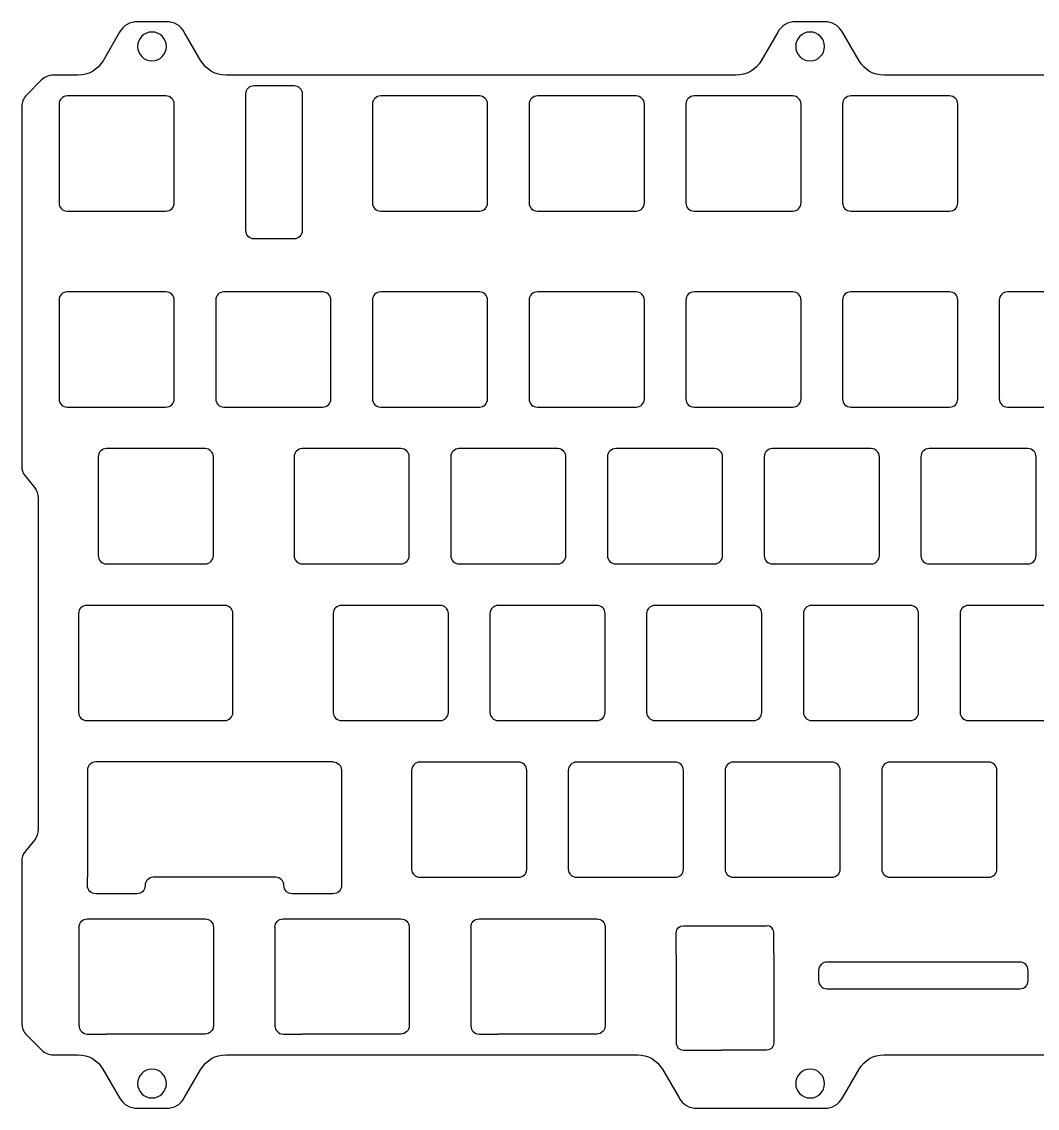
# Model space of a CAD drawing. Header units: inches. Extents: x -68 to 284, y 74 to 206.
# Drawn here: x -67.9 to 55.6, y 73.7 to 205.7 of the extents above; entities that cross this region are included whole.
import ezdxf

# ---------------------------------------------------------------- set-up
doc = ezdxf.new("R2010")
doc.units = ezdxf.units.IN
doc.header["$MEASUREMENT"] = 0

# ---------------------------------------------------------------- blocks, each defined once
blk = doc.blocks.new('block 4')
at = {"color": 5, "lineweight": 25, "true_color": 0x0000ff}
blk.add_open_spline([(139.42, 76.62), (140.31, 76.62), (141.14, 77.1), (141.58, 77.87), (141.58, 77.87), (141.9, 78.42), (141.9, 78.42), (142.53, 79.5), (143.69, 80.17), (144.94, 80.17), (144.94, 80.17), (178.97, 80.17), (178.97, 80.17), (180.22, 80.17), (181.37, 79.5), (182, 78.42), (182, 78.42), (184.02, 74.92), (184.02, 74.92), (184.47, 74.15), (185.29, 73.67), (186.18, 73.67), (186.18, 73.67), (189.72, 73.67), (189.72, 73.67), (190.61, 73.67), (191.44, 74.15), (191.88, 74.92), (191.88, 74.92), (193.91, 78.42), (193.91, 78.42), (194.53, 79.5), (195.69, 80.17), (196.94, 80.17), (196.94, 80.17), (258.97, 80.17), (258.97, 80.17), (260.22, 80.17), (261.37, 79.5), (262, 78.42), (262, 78.42), (264.02, 74.92), (264.02, 74.92), (264.47, 74.15), (265.29, 73.67), (266.18, 73.67), (266.18, 73.67), (269.72, 73.67), (269.72, 73.67), (270.61, 73.67), (271.44, 74.15), (271.88, 74.92), (271.88, 74.92), (273.91, 78.42), (273.91, 78.42), (274.53, 79.5), (275.69, 80.17), (276.94, 80.17), (276.94, 80.17), (279.95, 80.17), (279.95, 80.17), (280.48, 80.17), (280.99, 80.38), (281.37, 80.75), (281.37, 80.75), (283.2, 82.58), (283.2, 82.58), (283.57, 82.96), (283.78, 83.47), (283.78, 84), (283.78, 84), (283.78, 97.68), (283.78, 97.68), (283.78, 98.11), (283.64, 98.53), (283.37, 98.87), (283.37, 98.87), (282.24, 100.27), (282.24, 100.27), (281.94, 100.65), (281.78, 101.11), (281.78, 101.59), (281.78, 101.59), (281.78, 131.81), (281.78, 131.81), (281.78, 132.29), (281.94, 132.75), (282.24, 133.13), (282.24, 133.13), (283.36, 134.53), (283.36, 134.53), (283.63, 134.87), (283.78, 135.29), (283.78, 135.72), (283.78, 135.72), (283.78, 195.4), (283.78, 195.4), (283.78, 195.93), (283.57, 196.44), (283.19, 196.82), (283.19, 196.82), (281.37, 198.65), (281.37, 198.65), (280.99, 199.02), (280.48, 199.23), (279.95, 199.23), (279.95, 199.23), (277.77, 199.23), (277.77, 199.23), (276.66, 199.23), (275.62, 199.76), (274.96, 200.65), (274.96, 200.65), (271.95, 204.72), (271.95, 204.72), (271.47, 205.36), (270.73, 205.73), (269.94, 205.73), (269.94, 205.73), (266.18, 205.73), (266.18, 205.73), (265.29, 205.73), (264.46, 205.25), (264.02, 204.48), (264.02, 204.48), (262, 200.98), (262, 200.98), (261.37, 199.9), (260.21, 199.23), (258.96, 199.23), (258.96, 199.23), (227.45, 199.23), (227.45, 199.23), (226.9, 199.23), (226.45, 198.78), (226.45, 198.23), (226.45, 198.23), (226.45, 196.96), (226.45, 196.96), (226.45, 196.4), (226, 195.96), (225.45, 195.96), (225.45, 195.96), (219.06, 195.96), (219.06, 195.96), (218.51, 195.96), (218.06, 196.4), (218.06, 196.96), (218.06, 196.96), (218.06, 198.23), (218.06, 198.23), (218.06, 198.78), (217.61, 199.23), (217.06, 199.23), (217.06, 199.23), (196.93, 199.23), (196.93, 199.23), (195.68, 199.23), (194.53, 199.9), (193.9, 200.98), (193.9, 200.98), (191.88, 204.48), (191.88, 204.48), (191.44, 205.25), (190.61, 205.73), (189.72, 205.73), (189.72, 205.73), (186.18, 205.73), (186.18, 205.73), (185.29, 205.73), (184.46, 205.25), (184.02, 204.48), (184.02, 204.48), (182, 200.98), (182, 200.98), (181.37, 199.9), (180.21, 199.23), (178.96, 199.23), (178.96, 199.23), (116.93, 199.23), (116.93, 199.23), (115.68, 199.23), (114.53, 199.9), (113.9, 200.98), (113.9, 200.98), (111.88, 204.48), (111.88, 204.48), (111.44, 205.25), (110.61, 205.73), (109.72, 205.73), (109.72, 205.73), (106.18, 205.73), (106.18, 205.73), (105.29, 205.73), (104.46, 205.25), (104.02, 204.48), (104.02, 204.48), (102, 200.98), (102, 200.98), (101.37, 199.9), (100.21, 199.23), (98.96, 199.23), (98.96, 199.23), (36.93, 199.23), (36.93, 199.23), (35.68, 199.23), (34.53, 199.9), (33.9, 200.98), (33.9, 200.98), (31.88, 204.48), (31.88, 204.48), (31.44, 205.25), (30.61, 205.73), (29.72, 205.73), (29.72, 205.73), (26.18, 205.73), (26.18, 205.73), (25.29, 205.73), (24.46, 205.25), (24.02, 204.48), (24.02, 204.48), (22, 200.98), (22, 200.98), (21.37, 199.9), (20.21, 199.23), (18.96, 199.23), (18.96, 199.23), (-43.07, 199.23), (-43.07, 199.23), (-44.32, 199.23), (-45.47, 199.9), (-46.1, 200.98), (-46.1, 200.98), (-48.12, 204.48), (-48.12, 204.48), (-48.56, 205.25), (-49.39, 205.73), (-50.28, 205.73), (-50.28, 205.73), (-53.82, 205.73), (-53.82, 205.73), (-54.71, 205.73), (-55.54, 205.25), (-55.98, 204.48), (-55.98, 204.48), (-58, 200.98), (-58, 200.98), (-58.63, 199.9), (-59.79, 199.23), (-61.04, 199.23), (-61.04, 199.23), (-64.05, 199.23), (-64.05, 199.23), (-64.58, 199.23), (-65.09, 199.02), (-65.47, 198.65), (-65.47, 198.65), (-67.3, 196.82), (-67.3, 196.82), (-67.67, 196.44), (-67.88, 195.93), (-67.88, 195.4), (-67.88, 195.4), (-67.88, 151.72), (-67.88, 151.72), (-67.88, 151.29), (-67.74, 150.87), (-67.47, 150.53), (-67.47, 150.53), (-66.34, 149.13), (-66.34, 149.13), (-66.04, 148.75), (-65.88, 148.29), (-65.88, 147.82), (-65.88, 147.82), (-65.88, 107.59), (-65.88, 107.59), (-65.88, 107.11), (-66.04, 106.65), (-66.34, 106.27), (-66.34, 106.27), (-67.47, 104.87), (-67.47, 104.87), (-67.74, 104.53), (-67.88, 104.11), (-67.88, 103.68), (-67.88, 103.68), (-67.88, 84), (-67.88, 84), (-67.88, 83.47), (-67.67, 82.96), (-67.3, 82.58), (-67.3, 82.58), (-65.47, 80.76), (-65.47, 80.76), (-65.09, 80.38), (-64.58, 80.17), (-64.05, 80.17), (-64.05, 80.17), (-61.04, 80.17), (-61.04, 80.17), (-59.79, 80.17), (-58.63, 79.5), (-58.01, 78.42), (-58.01, 78.42), (-55.98, 74.92), (-55.98, 74.92), (-55.54, 74.15), (-54.71, 73.67), (-53.82, 73.67), (-53.82, 73.67), (-50.28, 73.67), (-50.28, 73.67), (-49.39, 73.67), (-48.56, 74.15), (-48.12, 74.92), (-48.12, 74.92), (-46.1, 78.42), (-46.1, 78.42), (-45.47, 79.5), (-44.32, 80.17), (-43.07, 80.17), (-43.07, 80.17), (6.96, 80.17), (6.96, 80.17), (8.21, 80.17), (9.37, 79.5), (9.99, 78.42), (9.99, 78.42), (12.02, 74.92), (12.02, 74.92), (12.46, 74.15), (13.29, 73.67), (14.18, 73.67), (14.18, 73.67), (29.72, 73.67), (29.72, 73.67), (30.61, 73.67), (31.44, 74.15), (31.88, 74.92), (31.88, 74.92), (33.9, 78.42), (33.9, 78.42), (34.53, 79.5), (35.68, 80.17), (36.93, 80.17), (36.93, 80.17), (98.96, 80.17), (98.96, 80.17), (100.21, 80.17), (101.37, 79.5), (101.99, 78.42), (101.99, 78.42), (103.03, 76.62), (103.03, 76.62)], degree=3, knots=[0, 0, 0, 0, 1, 1, 1, 2, 2, 2, 3, 3, 3, 4, 4, 4, 5, 5, 5, 6, 6, 6, 7, 7, 7, 8, 8, 8, 9, 9, 9, 10, 10, 10, 11, 11, 11, 12, 12, 12, 13, 13, 13, 14, 14, 14, 15, 15, 15, 16, 16, 16, 17, 17, 17, 18, 18, 18, 19, 19, 19, 20, 20, 20, 21, 21, 21, 22, 22, 22, 23, 23, 23, 24, 24, 24, 25, 25, 25, 26, 26, 26, 27, 27, 27, 28, 28, 28, 29, 29, 29, 30, 30, 30, 31, 31, 31, 32, 32, 32, 33, 33, 33, 34, 34, 34, 35, 35, 35, 36, 36, 36, 37, 37, 37, 38, 38, 38, 39, 39, 39, 40, 40, 40, 41, 41, 41, 42, 42, 42, 43, 43, 43, 44, 44, 44, 45, 45, 45, 46, 46, 46, 47, 47, 47, 48, 48, 48, 49, 49, 49, 50, 50, 50, 51, 51, 51, 52, 52, 52, 53, 53, 53, 54, 54, 54, 55, 55, 55, 56, 56, 56, 57, 57, 57, 58, 58, 58, 59, 59, 59, 60, 60, 60, 61, 61, 61, 62, 62, 62, 63, 63, 63, 64, 64, 64, 65, 65, 65, 66, 66, 66, 67, 67, 67, 68, 68, 68, 69, 69, 69, 70, 70, 70, 71, 71, 71, 72, 72, 72, 73, 73, 73, 74, 74, 74, 75, 75, 75, 76, 76, 76, 77, 77, 77, 78, 78, 78, 79, 79, 79, 80, 80, 80, 81, 81, 81, 82, 82, 82, 83, 83, 83, 84, 84, 84, 85, 85, 85, 86, 86, 86, 87, 87, 87, 88, 88, 88, 89, 89, 89, 90, 90, 90, 91, 91, 91, 92, 92, 92, 93, 93, 93, 94, 94, 94, 95, 95, 95, 96, 96, 96, 97, 97, 97, 98, 98, 98, 99, 99, 99, 100, 100, 100, 101, 101, 101, 102, 102, 102, 103, 103, 103, 104, 104, 104, 105, 105, 105, 106, 106, 106, 107, 107, 107, 108, 108, 108, 109, 109, 109, 110, 110, 110, 111, 111, 111, 112, 112, 112, 113, 113, 113, 114, 114, 114, 115, 115, 115, 116, 116, 116, 117, 117, 117, 118, 118, 118, 118], dxfattribs=at)
blk = doc.blocks.new('block 12')
at = {"color": 5, "lineweight": 25, "true_color": 0x0000ff}
blk.add_open_spline([(23.55, 92.5), (23.55, 92.5), (23.55, 81.57), (23.55, 81.57), (23.55, 81.11), (23.15, 80.73), (22.66, 80.73), (22.66, 80.73), (17.21, 80.73), (17.21, 80.73)], degree=3, knots=[0, 0, 0, 0, 1, 1, 1, 2, 2, 2, 3, 3, 3, 3], dxfattribs=at)
blk = doc.blocks.new('block 39')
at = {"color": 5, "lineweight": 25, "true_color": 0x0000ff}
blk.add_open_spline([(8.08, 133.79), (8.08, 134.35), (8.53, 134.79), (9.08, 134.79), (9.08, 134.79), (21.08, 134.79), (21.08, 134.79), (21.63, 134.79), (22.08, 134.35), (22.08, 133.79), (22.08, 133.79), (22.08, 121.79), (22.08, 121.79), (22.08, 121.24), (21.63, 120.79), (21.08, 120.79), (21.08, 120.79), (9.08, 120.79), (9.08, 120.79), (8.53, 120.79), (8.08, 121.24), (8.08, 121.79), (8.08, 121.79), (8.08, 133.79), (8.08, 133.79)], degree=3, knots=[0, 0, 0, 0, 1, 1, 1, 2, 2, 2, 3, 3, 3, 4, 4, 4, 5, 5, 5, 6, 6, 6, 7, 7, 7, 8, 8, 8, 8], dxfattribs=at)
blk = doc.blocks.new('block 43')
at = {"color": 5, "lineweight": 25, "true_color": 0x0000ff}
blk.add_open_spline([(-25.25, 171.89), (-25.25, 172.45), (-24.81, 172.89), (-24.25, 172.89), (-24.25, 172.89), (-12.25, 172.89), (-12.25, 172.89), (-11.7, 172.89), (-11.25, 172.45), (-11.25, 171.89), (-11.25, 171.89), (-11.25, 159.89), (-11.25, 159.89), (-11.25, 159.34), (-11.7, 158.89), (-12.25, 158.89), (-12.25, 158.89), (-24.25, 158.89), (-24.25, 158.89), (-24.81, 158.89), (-25.25, 159.34), (-25.25, 159.89), (-25.25, 159.89), (-25.25, 171.89), (-25.25, 171.89)], degree=3, knots=[0, 0, 0, 0, 1, 1, 1, 2, 2, 2, 3, 3, 3, 4, 4, 4, 5, 5, 5, 6, 6, 6, 7, 7, 7, 8, 8, 8, 8], dxfattribs=at)
blk = doc.blocks.new('block 48')
at = {"color": 5, "lineweight": 25, "true_color": 0x0000ff}
blk.add_open_spline([(-63.35, 171.89), (-63.35, 172.45), (-62.91, 172.89), (-62.35, 172.89), (-62.35, 172.89), (-50.35, 172.89), (-50.35, 172.89), (-49.8, 172.89), (-49.35, 172.45), (-49.35, 171.89), (-49.35, 171.89), (-49.35, 159.89), (-49.35, 159.89), (-49.35, 159.34), (-49.8, 158.89), (-50.35, 158.89), (-50.35, 158.89), (-62.35, 158.89), (-62.35, 158.89), (-62.91, 158.89), (-63.35, 159.34), (-63.35, 159.89), (-63.35, 159.89), (-63.35, 171.89), (-63.35, 171.89)], degree=3, knots=[0, 0, 0, 0, 1, 1, 1, 2, 2, 2, 3, 3, 3, 4, 4, 4, 5, 5, 5, 6, 6, 6, 7, 7, 7, 8, 8, 8, 8], dxfattribs=at)
blk = doc.blocks.new('block 49')
at = {"color": 5, "lineweight": 25, "true_color": 0x0000ff}
blk.add_open_spline([(-44.3, 171.89), (-44.3, 172.45), (-43.86, 172.89), (-43.3, 172.89), (-43.3, 172.89), (-31.3, 172.89), (-31.3, 172.89), (-30.75, 172.89), (-30.3, 172.45), (-30.3, 171.89), (-30.3, 171.89), (-30.3, 159.89), (-30.3, 159.89), (-30.3, 159.34), (-30.75, 158.89), (-31.3, 158.89), (-31.3, 158.89), (-43.3, 158.89), (-43.3, 158.89), (-43.86, 158.89), (-44.3, 159.34), (-44.3, 159.89), (-44.3, 159.89), (-44.3, 171.89), (-44.3, 171.89)], degree=3, knots=[0, 0, 0, 0, 1, 1, 1, 2, 2, 2, 3, 3, 3, 4, 4, 4, 5, 5, 5, 6, 6, 6, 7, 7, 7, 8, 8, 8, 8], dxfattribs=at)
blk = doc.blocks.new('block 50')
at = {"color": 5, "lineweight": 25, "true_color": 0x0000ff}
blk.add_open_spline([(-6.2, 171.89), (-6.2, 172.45), (-5.76, 172.89), (-5.2, 172.89), (-5.2, 172.89), (6.8, 172.89), (6.8, 172.89), (7.35, 172.89), (7.8, 172.45), (7.8, 171.89), (7.8, 171.89), (7.8, 159.89), (7.8, 159.89), (7.8, 159.34), (7.35, 158.89), (6.8, 158.89), (6.8, 158.89), (-5.2, 158.89), (-5.2, 158.89), (-5.76, 158.89), (-6.2, 159.34), (-6.2, 159.89), (-6.2, 159.89), (-6.2, 171.89), (-6.2, 171.89)], degree=3, knots=[0, 0, 0, 0, 1, 1, 1, 2, 2, 2, 3, 3, 3, 4, 4, 4, 5, 5, 5, 6, 6, 6, 7, 7, 7, 8, 8, 8, 8], dxfattribs=at)
blk = doc.blocks.new('block 51')
at = {"color": 5, "lineweight": 25, "true_color": 0x0000ff}
blk.add_open_spline([(12.85, 171.89), (12.85, 172.45), (13.29, 172.89), (13.85, 172.89), (13.85, 172.89), (25.85, 172.89), (25.85, 172.89), (26.4, 172.89), (26.85, 172.45), (26.85, 171.89), (26.85, 171.89), (26.85, 159.89), (26.85, 159.89), (26.85, 159.34), (26.4, 158.89), (25.85, 158.89), (25.85, 158.89), (13.85, 158.89), (13.85, 158.89), (13.29, 158.89), (12.85, 159.34), (12.85, 159.89), (12.85, 159.89), (12.85, 171.89), (12.85, 171.89)], degree=3, knots=[0, 0, 0, 0, 1, 1, 1, 2, 2, 2, 3, 3, 3, 4, 4, 4, 5, 5, 5, 6, 6, 6, 7, 7, 7, 8, 8, 8, 8], dxfattribs=at)
blk = doc.blocks.new('block 52')
at = {"color": 5, "lineweight": 25, "true_color": 0x0000ff}
blk.add_open_spline([(31.9, 171.89), (31.9, 172.45), (32.34, 172.89), (32.9, 172.89), (32.9, 172.89), (44.9, 172.89), (44.9, 172.89), (45.45, 172.89), (45.9, 172.45), (45.9, 171.89), (45.9, 171.89), (45.9, 159.89), (45.9, 159.89), (45.9, 159.34), (45.45, 158.89), (44.9, 158.89), (44.9, 158.89), (32.9, 158.89), (32.9, 158.89), (32.34, 158.89), (31.9, 159.34), (31.9, 159.89), (31.9, 159.89), (31.9, 171.89), (31.9, 171.89)], degree=3, knots=[0, 0, 0, 0, 1, 1, 1, 2, 2, 2, 3, 3, 3, 4, 4, 4, 5, 5, 5, 6, 6, 6, 7, 7, 7, 8, 8, 8, 8], dxfattribs=at)
blk = doc.blocks.new('block 53')
at = {"color": 5, "lineweight": 25, "true_color": 0x0000ff}
blk.add_open_spline([(50.95, 171.89), (50.95, 172.45), (51.39, 172.89), (51.95, 172.89), (51.95, 172.89), (63.95, 172.89), (63.95, 172.89), (64.5, 172.89), (64.95, 172.45), (64.95, 171.89), (64.95, 171.89), (64.95, 159.89), (64.95, 159.89), (64.95, 159.34), (64.5, 158.89), (63.95, 158.89), (63.95, 158.89), (51.95, 158.89), (51.95, 158.89), (51.39, 158.89), (50.95, 159.34), (50.95, 159.89), (50.95, 159.89), (50.95, 171.89), (50.95, 171.89)], degree=3, knots=[0, 0, 0, 0, 1, 1, 1, 2, 2, 2, 3, 3, 3, 4, 4, 4, 5, 5, 5, 6, 6, 6, 7, 7, 7, 8, 8, 8, 8], dxfattribs=at)
blk = doc.blocks.new('block 54')
at = {"color": 5, "lineweight": 25, "true_color": 0x0000ff}
blk.add_open_spline([(-58.59, 152.84), (-58.59, 153.4), (-58.14, 153.84), (-57.59, 153.84), (-57.59, 153.84), (-45.59, 153.84), (-45.59, 153.84), (-45.04, 153.84), (-44.59, 153.4), (-44.59, 152.84), (-44.59, 152.84), (-44.59, 140.84), (-44.59, 140.84), (-44.59, 140.29), (-45.04, 139.84), (-45.59, 139.84), (-45.59, 139.84), (-57.59, 139.84), (-57.59, 139.84), (-58.14, 139.84), (-58.59, 140.29), (-58.59, 140.84), (-58.59, 140.84), (-58.59, 152.84), (-58.59, 152.84)], degree=3, knots=[0, 0, 0, 0, 1, 1, 1, 2, 2, 2, 3, 3, 3, 4, 4, 4, 5, 5, 5, 6, 6, 6, 7, 7, 7, 8, 8, 8, 8], dxfattribs=at)
blk = doc.blocks.new('block 55')
at = {"color": 5, "lineweight": 25, "true_color": 0x0000ff}
blk.add_open_spline([(-34.78, 152.84), (-34.78, 153.4), (-34.33, 153.84), (-33.78, 153.84), (-33.78, 153.84), (-21.78, 153.84), (-21.78, 153.84), (-21.23, 153.84), (-20.78, 153.4), (-20.78, 152.84), (-20.78, 152.84), (-20.78, 140.84), (-20.78, 140.84), (-20.78, 140.29), (-21.23, 139.84), (-21.78, 139.84), (-21.78, 139.84), (-33.78, 139.84), (-33.78, 139.84), (-34.33, 139.84), (-34.78, 140.29), (-34.78, 140.84), (-34.78, 140.84), (-34.78, 152.84), (-34.78, 152.84)], degree=3, knots=[0, 0, 0, 0, 1, 1, 1, 2, 2, 2, 3, 3, 3, 4, 4, 4, 5, 5, 5, 6, 6, 6, 7, 7, 7, 8, 8, 8, 8], dxfattribs=at)
blk = doc.blocks.new('block 56')
at = {"color": 5, "lineweight": 25, "true_color": 0x0000ff}
blk.add_open_spline([(-15.73, 152.84), (-15.73, 153.4), (-15.28, 153.84), (-14.73, 153.84), (-14.73, 153.84), (-2.73, 153.84), (-2.73, 153.84), (-2.18, 153.84), (-1.73, 153.4), (-1.73, 152.84), (-1.73, 152.84), (-1.73, 140.84), (-1.73, 140.84), (-1.73, 140.29), (-2.18, 139.84), (-2.73, 139.84), (-2.73, 139.84), (-14.73, 139.84), (-14.73, 139.84), (-15.28, 139.84), (-15.73, 140.29), (-15.73, 140.84), (-15.73, 140.84), (-15.73, 152.84), (-15.73, 152.84)], degree=3, knots=[0, 0, 0, 0, 1, 1, 1, 2, 2, 2, 3, 3, 3, 4, 4, 4, 5, 5, 5, 6, 6, 6, 7, 7, 7, 8, 8, 8, 8], dxfattribs=at)
blk = doc.blocks.new('block 57')
at = {"color": 5, "lineweight": 25, "true_color": 0x0000ff}
blk.add_open_spline([(3.32, 152.84), (3.32, 153.4), (3.77, 153.84), (4.32, 153.84), (4.32, 153.84), (16.32, 153.84), (16.32, 153.84), (16.87, 153.84), (17.32, 153.4), (17.32, 152.84), (17.32, 152.84), (17.32, 140.84), (17.32, 140.84), (17.32, 140.29), (16.87, 139.84), (16.32, 139.84), (16.32, 139.84), (4.32, 139.84), (4.32, 139.84), (3.77, 139.84), (3.32, 140.29), (3.32, 140.84), (3.32, 140.84), (3.32, 152.84), (3.32, 152.84)], degree=3, knots=[0, 0, 0, 0, 1, 1, 1, 2, 2, 2, 3, 3, 3, 4, 4, 4, 5, 5, 5, 6, 6, 6, 7, 7, 7, 8, 8, 8, 8], dxfattribs=at)
blk = doc.blocks.new('block 58')
at = {"color": 5, "lineweight": 25, "true_color": 0x0000ff}
blk.add_open_spline([(22.37, 152.84), (22.37, 153.4), (22.82, 153.84), (23.37, 153.84), (23.37, 153.84), (35.37, 153.84), (35.37, 153.84), (35.92, 153.84), (36.37, 153.4), (36.37, 152.84), (36.37, 152.84), (36.37, 140.84), (36.37, 140.84), (36.37, 140.29), (35.92, 139.84), (35.37, 139.84), (35.37, 139.84), (23.37, 139.84), (23.37, 139.84), (22.82, 139.84), (22.37, 140.29), (22.37, 140.84), (22.37, 140.84), (22.37, 152.84), (22.37, 152.84)], degree=3, knots=[0, 0, 0, 0, 1, 1, 1, 2, 2, 2, 3, 3, 3, 4, 4, 4, 5, 5, 5, 6, 6, 6, 7, 7, 7, 8, 8, 8, 8], dxfattribs=at)
blk = doc.blocks.new('block 59')
at = {"color": 5, "lineweight": 25, "true_color": 0x0000ff}
blk.add_open_spline([(41.42, 152.84), (41.42, 153.4), (41.87, 153.84), (42.42, 153.84), (42.42, 153.84), (54.42, 153.84), (54.42, 153.84), (54.97, 153.84), (55.42, 153.4), (55.42, 152.84), (55.42, 152.84), (55.42, 140.84), (55.42, 140.84), (55.42, 140.29), (54.97, 139.84), (54.42, 139.84), (54.42, 139.84), (42.42, 139.84), (42.42, 139.84), (41.87, 139.84), (41.42, 140.29), (41.42, 140.84), (41.42, 140.84), (41.42, 152.84), (41.42, 152.84)], degree=3, knots=[0, 0, 0, 0, 1, 1, 1, 2, 2, 2, 3, 3, 3, 4, 4, 4, 5, 5, 5, 6, 6, 6, 7, 7, 7, 8, 8, 8, 8], dxfattribs=at)
blk = doc.blocks.new('block 60')
at = {"color": 5, "lineweight": 25, "true_color": 0x0000ff}
blk.add_open_spline([(-30.02, 133.79), (-30.02, 134.35), (-29.57, 134.79), (-29.02, 134.79), (-29.02, 134.79), (-17.02, 134.79), (-17.02, 134.79), (-16.47, 134.79), (-16.02, 134.35), (-16.02, 133.79), (-16.02, 133.79), (-16.02, 121.79), (-16.02, 121.79), (-16.02, 121.24), (-16.47, 120.79), (-17.02, 120.79), (-17.02, 120.79), (-29.02, 120.79), (-29.02, 120.79), (-29.57, 120.79), (-30.02, 121.24), (-30.02, 121.79), (-30.02, 121.79), (-30.02, 133.79), (-30.02, 133.79)], degree=3, knots=[0, 0, 0, 0, 1, 1, 1, 2, 2, 2, 3, 3, 3, 4, 4, 4, 5, 5, 5, 6, 6, 6, 7, 7, 7, 8, 8, 8, 8], dxfattribs=at)
blk = doc.blocks.new('block 61')
at = {"color": 5, "lineweight": 25, "true_color": 0x0000ff}
blk.add_open_spline([(-10.97, 133.79), (-10.97, 134.35), (-10.52, 134.79), (-9.97, 134.79), (-9.97, 134.79), (2.03, 134.79), (2.03, 134.79), (2.58, 134.79), (3.03, 134.35), (3.03, 133.79), (3.03, 133.79), (3.03, 121.79), (3.03, 121.79), (3.03, 121.24), (2.58, 120.79), (2.03, 120.79), (2.03, 120.79), (-9.97, 120.79), (-9.97, 120.79), (-10.52, 120.79), (-10.97, 121.24), (-10.97, 121.79), (-10.97, 121.79), (-10.97, 133.79), (-10.97, 133.79)], degree=3, knots=[0, 0, 0, 0, 1, 1, 1, 2, 2, 2, 3, 3, 3, 4, 4, 4, 5, 5, 5, 6, 6, 6, 7, 7, 7, 8, 8, 8, 8], dxfattribs=at)
blk = doc.blocks.new('block 62')
at = {"color": 5, "lineweight": 25, "true_color": 0x0000ff}
blk.add_open_spline([(46.18, 133.79), (46.18, 134.35), (46.63, 134.79), (47.18, 134.79), (47.18, 134.79), (59.18, 134.79), (59.18, 134.79), (59.73, 134.79), (60.18, 134.35), (60.18, 133.79), (60.18, 133.79), (60.18, 121.79), (60.18, 121.79), (60.18, 121.24), (59.73, 120.79), (59.18, 120.79), (59.18, 120.79), (47.18, 120.79), (47.18, 120.79), (46.63, 120.79), (46.18, 121.24), (46.18, 121.79), (46.18, 121.79), (46.18, 133.79), (46.18, 133.79)], degree=3, knots=[0, 0, 0, 0, 1, 1, 1, 2, 2, 2, 3, 3, 3, 4, 4, 4, 5, 5, 5, 6, 6, 6, 7, 7, 7, 8, 8, 8, 8], dxfattribs=at)
blk = doc.blocks.new('block 63')
at = {"color": 5, "lineweight": 25, "true_color": 0x0000ff}
blk.add_open_spline([(27.13, 133.79), (27.13, 134.35), (27.58, 134.79), (28.13, 134.79), (28.13, 134.79), (40.13, 134.79), (40.13, 134.79), (40.68, 134.79), (41.13, 134.35), (41.13, 133.79), (41.13, 133.79), (41.13, 121.79), (41.13, 121.79), (41.13, 121.24), (40.68, 120.79), (40.13, 120.79), (40.13, 120.79), (28.13, 120.79), (28.13, 120.79), (27.58, 120.79), (27.13, 121.24), (27.13, 121.79), (27.13, 121.79), (27.13, 133.79), (27.13, 133.79)], degree=3, knots=[0, 0, 0, 0, 1, 1, 1, 2, 2, 2, 3, 3, 3, 4, 4, 4, 5, 5, 5, 6, 6, 6, 7, 7, 7, 8, 8, 8, 8], dxfattribs=at)
blk = doc.blocks.new('block 64')
at = {"color": 5, "lineweight": 25, "true_color": 0x0000ff}
blk.add_open_spline([(-24.25, 182.71), (-24.81, 182.71), (-25.25, 183.15), (-25.25, 183.71), (-25.25, 183.71), (-25.25, 195.71), (-25.25, 195.71), (-25.25, 196.26), (-24.81, 196.71), (-24.25, 196.71), (-24.25, 196.71), (-12.25, 196.71), (-12.25, 196.71), (-11.7, 196.71), (-11.25, 196.26), (-11.25, 195.71), (-11.25, 195.71), (-11.25, 183.71), (-11.25, 183.71), (-11.25, 183.15), (-11.7, 182.71), (-12.25, 182.71), (-12.25, 182.71), (-24.25, 182.71), (-24.25, 182.71)], degree=3, knots=[0, 0, 0, 0, 1, 1, 1, 2, 2, 2, 3, 3, 3, 4, 4, 4, 5, 5, 5, 6, 6, 6, 7, 7, 7, 8, 8, 8, 8], dxfattribs=at)
blk = doc.blocks.new('block 65')
at = {"color": 5, "lineweight": 25, "true_color": 0x0000ff}
blk.add_open_spline([(-6.2, 195.71), (-6.2, 196.26), (-5.76, 196.71), (-5.2, 196.71), (-5.2, 196.71), (6.8, 196.71), (6.8, 196.71), (7.35, 196.71), (7.8, 196.26), (7.8, 195.71), (7.8, 195.71), (7.8, 183.71), (7.8, 183.71), (7.8, 183.15), (7.35, 182.71), (6.8, 182.71), (6.8, 182.71), (-5.2, 182.71), (-5.2, 182.71), (-5.76, 182.71), (-6.2, 183.15), (-6.2, 183.71), (-6.2, 183.71), (-6.2, 195.71), (-6.2, 195.71)], degree=3, knots=[0, 0, 0, 0, 1, 1, 1, 2, 2, 2, 3, 3, 3, 4, 4, 4, 5, 5, 5, 6, 6, 6, 7, 7, 7, 8, 8, 8, 8], dxfattribs=at)
blk = doc.blocks.new('block 66')
at = {"color": 5, "lineweight": 25, "true_color": 0x0000ff}
blk.add_open_spline([(12.85, 195.71), (12.85, 196.26), (13.29, 196.71), (13.85, 196.71), (13.85, 196.71), (25.85, 196.71), (25.85, 196.71), (26.4, 196.71), (26.85, 196.26), (26.85, 195.71), (26.85, 195.71), (26.85, 183.71), (26.85, 183.71), (26.85, 183.15), (26.4, 182.71), (25.85, 182.71), (25.85, 182.71), (13.85, 182.71), (13.85, 182.71), (13.29, 182.71), (12.85, 183.15), (12.85, 183.71), (12.85, 183.71), (12.85, 195.71), (12.85, 195.71)], degree=3, knots=[0, 0, 0, 0, 1, 1, 1, 2, 2, 2, 3, 3, 3, 4, 4, 4, 5, 5, 5, 6, 6, 6, 7, 7, 7, 8, 8, 8, 8], dxfattribs=at)
blk = doc.blocks.new('block 67')
at = {"color": 5, "lineweight": 25, "true_color": 0x0000ff}
blk.add_open_spline([(31.9, 195.71), (31.9, 196.26), (32.34, 196.71), (32.9, 196.71), (32.9, 196.71), (44.9, 196.71), (44.9, 196.71), (45.45, 196.71), (45.9, 196.26), (45.9, 195.71), (45.9, 195.71), (45.9, 183.71), (45.9, 183.71), (45.9, 183.15), (45.45, 182.71), (44.9, 182.71), (44.9, 182.71), (32.9, 182.71), (32.9, 182.71), (32.34, 182.71), (31.9, 183.15), (31.9, 183.71), (31.9, 183.71), (31.9, 195.71), (31.9, 195.71)], degree=3, knots=[0, 0, 0, 0, 1, 1, 1, 2, 2, 2, 3, 3, 3, 4, 4, 4, 5, 5, 5, 6, 6, 6, 7, 7, 7, 8, 8, 8, 8], dxfattribs=at)
blk = doc.blocks.new('block 68')
at = {"color": 5, "lineweight": 25, "true_color": 0x0000ff}
blk.add_open_spline([(36.66, 114.74), (36.66, 115.3), (37.11, 115.74), (37.66, 115.74), (37.66, 115.74), (49.66, 115.74), (49.66, 115.74), (50.21, 115.74), (50.66, 115.3), (50.66, 114.74), (50.66, 114.74), (50.66, 102.74), (50.66, 102.74), (50.66, 102.19), (50.21, 101.74), (49.66, 101.74), (49.66, 101.74), (37.66, 101.74), (37.66, 101.74), (37.11, 101.74), (36.66, 102.19), (36.66, 102.74), (36.66, 102.74), (36.66, 114.74), (36.66, 114.74)], degree=3, knots=[0, 0, 0, 0, 1, 1, 1, 2, 2, 2, 3, 3, 3, 4, 4, 4, 5, 5, 5, 6, 6, 6, 7, 7, 7, 8, 8, 8, 8], dxfattribs=at)
blk = doc.blocks.new('block 69')
at = {"color": 5, "lineweight": 25, "true_color": 0x0000ff}
blk.add_open_spline([(17.61, 114.74), (17.61, 115.3), (18.06, 115.74), (18.61, 115.74), (18.61, 115.74), (30.61, 115.74), (30.61, 115.74), (31.16, 115.74), (31.61, 115.3), (31.61, 114.74), (31.61, 114.74), (31.61, 102.74), (31.61, 102.74), (31.61, 102.19), (31.16, 101.74), (30.61, 101.74), (30.61, 101.74), (18.61, 101.74), (18.61, 101.74), (18.06, 101.74), (17.61, 102.19), (17.61, 102.74), (17.61, 102.74), (17.61, 114.74), (17.61, 114.74)], degree=3, knots=[0, 0, 0, 0, 1, 1, 1, 2, 2, 2, 3, 3, 3, 4, 4, 4, 5, 5, 5, 6, 6, 6, 7, 7, 7, 8, 8, 8, 8], dxfattribs=at)
blk = doc.blocks.new('block 70')
at = {"color": 5, "lineweight": 25, "true_color": 0x0000ff}
blk.add_open_spline([(-1.44, 114.74), (-1.44, 115.3), (-0.99, 115.74), (-0.44, 115.74), (-0.44, 115.74), (11.56, 115.74), (11.56, 115.74), (12.11, 115.74), (12.56, 115.3), (12.56, 114.74), (12.56, 114.74), (12.56, 102.74), (12.56, 102.74), (12.56, 102.19), (12.11, 101.74), (11.56, 101.74), (11.56, 101.74), (-0.44, 101.74), (-0.44, 101.74), (-0.99, 101.74), (-1.44, 102.19), (-1.44, 102.74), (-1.44, 102.74), (-1.44, 114.74), (-1.44, 114.74)], degree=3, knots=[0, 0, 0, 0, 1, 1, 1, 2, 2, 2, 3, 3, 3, 4, 4, 4, 5, 5, 5, 6, 6, 6, 7, 7, 7, 8, 8, 8, 8], dxfattribs=at)
blk = doc.blocks.new('block 71')
at = {"color": 5, "lineweight": 25, "true_color": 0x0000ff}
blk.add_open_spline([(-20.49, 114.74), (-20.49, 115.3), (-20.04, 115.74), (-19.49, 115.74), (-19.49, 115.74), (-7.49, 115.74), (-7.49, 115.74), (-6.94, 115.74), (-6.49, 115.3), (-6.49, 114.74), (-6.49, 114.74), (-6.49, 102.74), (-6.49, 102.74), (-6.49, 102.19), (-6.94, 101.74), (-7.49, 101.74), (-7.49, 101.74), (-19.49, 101.74), (-19.49, 101.74), (-20.04, 101.74), (-20.49, 102.19), (-20.49, 102.74), (-20.49, 102.74), (-20.49, 114.74), (-20.49, 114.74)], degree=3, knots=[0, 0, 0, 0, 1, 1, 1, 2, 2, 2, 3, 3, 3, 4, 4, 4, 5, 5, 5, 6, 6, 6, 7, 7, 7, 8, 8, 8, 8], dxfattribs=at)
blk = doc.blocks.new('block 93')
at = {"color": 5, "lineweight": 25, "true_color": 0x0000ff}
blk.add_open_spline([(-57.59, 96.69), (-57.59, 96.69), (-45.59, 96.69), (-45.59, 96.69), (-45.04, 96.69), (-44.59, 96.25), (-44.59, 95.69), (-44.59, 95.69), (-44.59, 83.69), (-44.59, 83.69), (-44.59, 83.14), (-45.04, 82.69), (-45.59, 82.69), (-45.59, 82.69), (-57.59, 82.69), (-57.59, 82.69)], degree=3, knots=[0, 0, 0, 0, 1, 1, 1, 2, 2, 2, 3, 3, 3, 4, 4, 4, 5, 5, 5, 5], dxfattribs=at)
blk = doc.blocks.new('block 94')
at = {"color": 5, "lineweight": 25, "true_color": 0x0000ff}
blk.add_lwpolyline([(-60.91, 83.69), (-60.91, 95.69)], dxfattribs=at)
blk = doc.blocks.new('block 95')
at = {"color": 5, "lineweight": 25, "true_color": 0x0000ff}
blk.add_open_spline([(-9.97, 96.69), (-9.97, 96.69), (2.03, 96.69), (2.03, 96.69), (2.58, 96.69), (3.03, 96.25), (3.03, 95.69), (3.03, 95.69), (3.03, 83.69), (3.03, 83.69), (3.03, 83.14), (2.58, 82.69), (2.03, 82.69), (2.03, 82.69), (-9.97, 82.69), (-9.97, 82.69)], degree=3, knots=[0, 0, 0, 0, 1, 1, 1, 2, 2, 2, 3, 3, 3, 4, 4, 4, 5, 5, 5, 5], dxfattribs=at)
blk = doc.blocks.new('block 96')
at = {"color": 5, "lineweight": 25, "true_color": 0x0000ff}
blk.add_open_spline([(-60.97, 133.79), (-60.97, 134.35), (-60.53, 134.79), (-59.97, 134.79), (-59.97, 134.79), (-43.21, 134.79), (-43.21, 134.79), (-42.66, 134.79), (-42.21, 134.35), (-42.21, 133.79), (-42.21, 133.79), (-42.21, 121.79), (-42.21, 121.79), (-42.21, 121.24), (-42.66, 120.79), (-43.21, 120.79), (-43.21, 120.79), (-59.97, 120.79), (-59.97, 120.79), (-60.53, 120.79), (-60.97, 121.24), (-60.97, 121.79), (-60.97, 121.79), (-60.97, 133.79), (-60.97, 133.79)], degree=3, knots=[0, 0, 0, 0, 1, 1, 1, 2, 2, 2, 3, 3, 3, 4, 4, 4, 5, 5, 5, 6, 6, 6, 7, 7, 7, 8, 8, 8, 8], dxfattribs=at)
blk = doc.blocks.new('block 103')
at = {"color": 5, "lineweight": 25, "true_color": 0x0000ff}
blk.add_open_spline([(-29.01, 100.77), (-29.01, 100.76), (-29.01, 100.75), (-29.01, 100.74), (-29.01, 100.19), (-29.46, 99.74), (-30.01, 99.74), (-30.01, 99.74), (-35.01, 99.74), (-35.01, 99.74), (-35.56, 99.74), (-36.01, 100.19), (-36.01, 100.74), (-36.01, 101.3), (-36.46, 101.74), (-37.01, 101.74), (-37.01, 101.74), (-51.89, 101.74), (-51.89, 101.74), (-52.44, 101.74), (-52.89, 101.3), (-52.89, 100.74), (-52.89, 100.19), (-53.33, 99.74), (-53.89, 99.74), (-53.89, 99.74), (-58.89, 99.74), (-58.89, 99.74), (-59.44, 99.74), (-59.89, 100.19), (-59.89, 100.74), (-59.89, 100.74), (-59.89, 101.76), (-59.89, 101.76)], degree=3, knots=[0, 0, 0, 0, 1, 1, 1, 2, 2, 2, 3, 3, 3, 4, 4, 4, 5, 5, 5, 6, 6, 6, 7, 7, 7, 8, 8, 8, 9, 9, 9, 10, 10, 10, 11, 11, 11, 11], dxfattribs=at)
blk = doc.blocks.new('block 113')
at = {"color": 5, "lineweight": 25, "true_color": 0x0000ff}
blk.add_open_spline([(-53.8, 202.73), (-53.8, 203.7), (-53.02, 204.48), (-52.05, 204.48), (-51.08, 204.48), (-50.3, 203.7), (-50.3, 202.73), (-50.3, 201.76), (-51.08, 200.98), (-52.05, 200.98), (-53.02, 200.98), (-53.8, 201.76), (-53.8, 202.73), (-53.8, 202.73), (-53.8, 202.73), (-53.8, 202.73)], degree=3, knots=[0, 0, 0, 0, 1, 1, 1, 2, 2, 2, 3, 3, 3, 4, 4, 4, 5, 5, 5, 5], dxfattribs=at)
blk = doc.blocks.new('block 114')
at = {"color": 5, "lineweight": 25, "true_color": 0x0000ff}
blk.add_open_spline([(26.2, 202.73), (26.2, 203.7), (26.98, 204.48), (27.95, 204.48), (28.92, 204.48), (29.7, 203.7), (29.7, 202.73), (29.7, 201.76), (28.92, 200.98), (27.95, 200.98), (26.98, 200.98), (26.2, 201.76), (26.2, 202.73), (26.2, 202.73), (26.2, 202.73), (26.2, 202.73)], degree=3, knots=[0, 0, 0, 0, 1, 1, 1, 2, 2, 2, 3, 3, 3, 4, 4, 4, 5, 5, 5, 5], dxfattribs=at)
blk = doc.blocks.new('block 121')
at = {"color": 5, "lineweight": 25, "true_color": 0x0000ff}
blk.add_open_spline([(26.2, 76.67), (26.2, 77.64), (26.98, 78.42), (27.95, 78.42), (28.92, 78.42), (29.7, 77.64), (29.7, 76.67), (29.7, 75.7), (28.92, 74.92), (27.95, 74.92), (26.98, 74.92), (26.2, 75.7), (26.2, 76.67), (26.2, 76.67), (26.2, 76.67), (26.2, 76.67)], degree=3, knots=[0, 0, 0, 0, 1, 1, 1, 2, 2, 2, 3, 3, 3, 4, 4, 4, 5, 5, 5, 5], dxfattribs=at)
blk = doc.blocks.new('block 122')
at = {"color": 5, "lineweight": 25, "true_color": 0x0000ff}
blk.add_open_spline([(-53.8, 76.67), (-53.8, 77.64), (-53.02, 78.42), (-52.05, 78.42), (-51.08, 78.42), (-50.3, 77.64), (-50.3, 76.67), (-50.3, 75.7), (-51.08, 74.92), (-52.05, 74.92), (-53.02, 74.92), (-53.8, 75.7), (-53.8, 76.67), (-53.8, 76.67), (-53.8, 76.67), (-53.8, 76.67)], degree=3, knots=[0, 0, 0, 0, 1, 1, 1, 2, 2, 2, 3, 3, 3, 4, 4, 4, 5, 5, 5, 5], dxfattribs=at)
blk = doc.blocks.new('block 136')
at = {"color": 5, "lineweight": 25, "true_color": 0x0000ff}
blk.add_open_spline([(-60.91, 95.69), (-60.91, 96.25), (-60.47, 96.69), (-59.91, 96.69), (-59.91, 96.69), (-57.59, 96.69), (-57.59, 96.69)], degree=3, knots=[0, 0, 0, 0, 1, 1, 1, 2, 2, 2, 2], dxfattribs=at)
blk = doc.blocks.new('block 137')
at = {"color": 5, "lineweight": 25, "true_color": 0x0000ff}
blk.add_open_spline([(-60.91, 83.69), (-60.91, 83.14), (-60.47, 82.69), (-59.91, 82.69), (-59.91, 82.69), (-57.59, 82.69), (-57.59, 82.69)], degree=3, knots=[0, 0, 0, 0, 1, 1, 1, 2, 2, 2, 2], dxfattribs=at)
blk = doc.blocks.new('block 139')
at = {"color": 5, "lineweight": 25, "true_color": 0x0000ff}
blk.add_open_spline([(-30.02, 115.76), (-29.47, 115.76), (-29.02, 115.31), (-29.02, 114.76), (-29.02, 114.76), (-29.01, 100.77), (-29.01, 100.77)], degree=3, knots=[0, 0, 0, 0, 1, 1, 1, 2, 2, 2, 2], dxfattribs=at)
blk = doc.blocks.new('block 142')
at = {"color": 5, "lineweight": 25, "true_color": 0x0000ff}
blk.add_open_spline([(-30.02, 115.76), (-30.02, 115.76), (-58.89, 115.76), (-58.89, 115.76), (-59.44, 115.76), (-59.89, 115.31), (-59.89, 114.76), (-59.89, 114.76), (-59.89, 101.76), (-59.89, 101.76)], degree=3, knots=[0, 0, 0, 0, 1, 1, 1, 2, 2, 2, 3, 3, 3, 3], dxfattribs=at)
blk = doc.blocks.new('block 143')
at = {"color": 5, "lineweight": 25, "true_color": 0x0000ff}
blk.add_lwpolyline([(11.67, 92.33), (11.67, 81.4)], dxfattribs=at)
blk = doc.blocks.new('block 144')
at = {"color": 5, "lineweight": 25, "true_color": 0x0000ff}
blk.add_open_spline([(11.67, 81.57), (11.67, 81.11), (12.07, 80.73), (12.56, 80.73), (12.56, 80.73), (17.21, 80.73), (17.21, 80.73)], degree=3, knots=[0, 0, 0, 0, 1, 1, 1, 2, 2, 2, 2], dxfattribs=at)
blk = doc.blocks.new('block 146')
at = {"color": 5, "lineweight": 25, "true_color": 0x0000ff}
blk.add_lwpolyline([(-13.29, 95.69), (-13.29, 83.69)], dxfattribs=at)
blk = doc.blocks.new('block 147')
at = {"color": 5, "lineweight": 25, "true_color": 0x0000ff}
blk.add_open_spline([(-13.29, 83.69), (-13.29, 83.14), (-12.84, 82.69), (-12.29, 82.69), (-12.29, 82.69), (-9.97, 82.69), (-9.97, 82.69)], degree=3, knots=[0, 0, 0, 0, 1, 1, 1, 2, 2, 2, 2], dxfattribs=at)
blk = doc.blocks.new('block 148')
at = {"color": 5, "lineweight": 25, "true_color": 0x0000ff}
blk.add_open_spline([(-13.29, 95.69), (-13.29, 96.24), (-12.84, 96.69), (-12.29, 96.69), (-12.29, 96.69), (-9.97, 96.69), (-9.97, 96.69)], degree=3, knots=[0, 0, 0, 0, 1, 1, 1, 2, 2, 2, 2], dxfattribs=at)
blk = doc.blocks.new('block 193')
at = {"color": 5, "lineweight": 25, "true_color": 0x0000ff}
blk.add_lwpolyline([(11.67, 92.37), (11.67, 92.37)], dxfattribs=at)
blk = doc.blocks.new('block 194')
at = {"color": 5, "lineweight": 25, "true_color": 0x0000ff}
blk.add_lwpolyline([(11.67, 95.02), (11.67, 95.02)], dxfattribs=at)
blk = doc.blocks.new('block 195')
at = {"color": 5, "lineweight": 25, "true_color": 0x0000ff}
blk.add_lwpolyline([(17.21, 95.86), (22.66, 95.86)], dxfattribs=at)
blk = doc.blocks.new('block 196')
at = {"color": 5, "lineweight": 25, "true_color": 0x0000ff}
blk.add_lwpolyline([(23.55, 92.5), (23.55, 95.02)], dxfattribs=at)
blk = doc.blocks.new('block 197')
at = {"color": 5, "lineweight": 25, "true_color": 0x0000ff}
blk.add_open_spline([(11.67, 92.33), (11.67, 92.33), (11.67, 95.02), (11.67, 95.02), (11.67, 95.48), (12.07, 95.86), (12.56, 95.86), (12.56, 95.86), (17.21, 95.86), (17.21, 95.86)], degree=3, knots=[0, 0, 0, 0, 1, 1, 1, 2, 2, 2, 3, 3, 3, 3], dxfattribs=at)
blk = doc.blocks.new('block 198')
at = {"color": 5, "lineweight": 25, "true_color": 0x0000ff}
blk.add_open_spline([(23.55, 95.02), (23.55, 95.48), (23.15, 95.86), (22.66, 95.86)], degree=3, dxfattribs=at)
blk = doc.blocks.new('block 207')
at = {"color": 5, "lineweight": 25, "true_color": 0x0000ff}
blk.add_lwpolyline([(-29.01, 100.77), (-29.01, 100.77)], dxfattribs=at)
blk = doc.blocks.new('block 239')
at = {"color": 5, "lineweight": 25, "true_color": 0x0000ff}
blk.add_open_spline([(-63.35, 195.71), (-63.35, 196.26), (-62.91, 196.71), (-62.35, 196.71), (-62.35, 196.71), (-50.35, 196.71), (-50.35, 196.71), (-49.8, 196.71), (-49.35, 196.26), (-49.35, 195.71), (-49.35, 195.71), (-49.35, 183.71), (-49.35, 183.71), (-49.35, 183.15), (-49.8, 182.71), (-50.35, 182.71), (-50.35, 182.71), (-62.35, 182.71), (-62.35, 182.71), (-62.91, 182.71), (-63.35, 183.15), (-63.35, 183.71), (-63.35, 183.71), (-63.35, 195.71), (-63.35, 195.71)], degree=3, knots=[0, 0, 0, 0, 1, 1, 1, 2, 2, 2, 3, 3, 3, 4, 4, 4, 5, 5, 5, 6, 6, 6, 7, 7, 7, 8, 8, 8, 8], dxfattribs=at)
blk = doc.blocks.new('block 242')
at = {"color": 5, "lineweight": 25, "true_color": 0x0000ff}
blk.add_open_spline([(-33.78, 96.69), (-33.78, 96.69), (-21.78, 96.69), (-21.78, 96.69), (-21.23, 96.69), (-20.78, 96.25), (-20.78, 95.69), (-20.78, 95.69), (-20.78, 83.69), (-20.78, 83.69), (-20.78, 83.14), (-21.23, 82.69), (-21.78, 82.69), (-21.78, 82.69), (-33.78, 82.69), (-33.78, 82.69)], degree=3, knots=[0, 0, 0, 0, 1, 1, 1, 2, 2, 2, 3, 3, 3, 4, 4, 4, 5, 5, 5, 5], dxfattribs=at)
blk = doc.blocks.new('block 243')
at = {"color": 5, "lineweight": 25, "true_color": 0x0000ff}
blk.add_lwpolyline([(-37.1, 95.69), (-37.1, 83.69)], dxfattribs=at)
blk = doc.blocks.new('block 244')
at = {"color": 5, "lineweight": 25, "true_color": 0x0000ff}
blk.add_open_spline([(-37.1, 83.69), (-37.1, 83.14), (-36.65, 82.69), (-36.1, 82.69), (-36.1, 82.69), (-33.78, 82.69), (-33.78, 82.69)], degree=3, knots=[0, 0, 0, 0, 1, 1, 1, 2, 2, 2, 2], dxfattribs=at)
blk = doc.blocks.new('block 245')
at = {"color": 5, "lineweight": 25, "true_color": 0x0000ff}
blk.add_open_spline([(-37.1, 95.69), (-37.1, 96.24), (-36.65, 96.69), (-36.1, 96.69), (-36.1, 96.69), (-33.78, 96.69), (-33.78, 96.69)], degree=3, knots=[0, 0, 0, 0, 1, 1, 1, 2, 2, 2, 2], dxfattribs=at)

msp = doc.modelspace()

# ---------------------------------------------------------------- linework, layer by layer
at = {"color": 5, "lineweight": 25, "true_color": 0x0000ff}
for points in [[(-34.78, 197.97), (-34.78, 197.97), (-39.64, 197.97), (-39.64, 197.97), (-40.19, 197.97), (-40.64, 197.52), (-40.64, 196.97), (-40.64, 196.97), (-40.64, 180.34), (-40.64, 180.34), (-40.64, 179.78), (-40.19, 179.34), (-39.64, 179.34), (-39.64, 179.34), (-34.78, 179.34), (-34.78, 179.34), (-34.23, 179.34), (-33.78, 179.78), (-33.78, 180.34), (-33.78, 180.34), (-33.78, 196.97), (-33.78, 196.97), (-33.78, 197.52), (-34.23, 197.97), (-34.78, 197.97)], [(53.45, 88.19), (53.45, 88.19), (29.99, 88.19), (29.99, 88.19), (29.43, 88.19), (28.99, 88.64), (28.99, 89.19), (28.99, 89.19), (28.99, 90.43), (28.99, 90.43), (28.99, 90.98), (29.43, 91.43), (29.99, 91.43), (29.99, 91.43), (53.45, 91.43), (53.45, 91.43), (54, 91.43), (54.45, 90.98), (54.45, 90.43), (54.45, 90.43), (54.45, 89.19), (54.45, 89.19), (54.45, 88.64), (54, 88.19), (53.45, 88.19)]]:
    msp.add_open_spline(points, degree=3, knots=[0, 0, 0, 0, 1, 1, 1, 2, 2, 2, 3, 3, 3, 4, 4, 4, 5, 5, 5, 6, 6, 6, 7, 7, 7, 8, 8, 8, 8], dxfattribs=at)

# ---------------------------------------------------------------- block references
for name in ['block 4', 'block 113', 'block 114', 'block 239', 'block 64', 'block 65', 'block 66', 'block 67', 'block 48', 'block 49', 'block 43', 'block 50', 'block 51', 'block 52', 'block 53', 'block 54', 'block 55', 'block 56', 'block 57', 'block 58', 'block 59', 'block 96', 'block 60', 'block 61', 'block 39', 'block 63', 'block 62', 'block 142', 'block 139', 'block 71', 'block 70', 'block 69', 'block 68', 'block 103', 'block 207', 'block 136', 'block 93', 'block 245', 'block 242', 'block 148', 'block 95', 'block 94', 'block 243', 'block 146', 'block 197', 'block 195', 'block 198', 'block 194', 'block 196', 'block 12', 'block 193', 'block 143', 'block 137', 'block 244', 'block 147', 'block 144', 'block 122', 'block 121']:
    msp.add_blockref(name, (0, 0))

doc.saveas('drawing.dxf')
